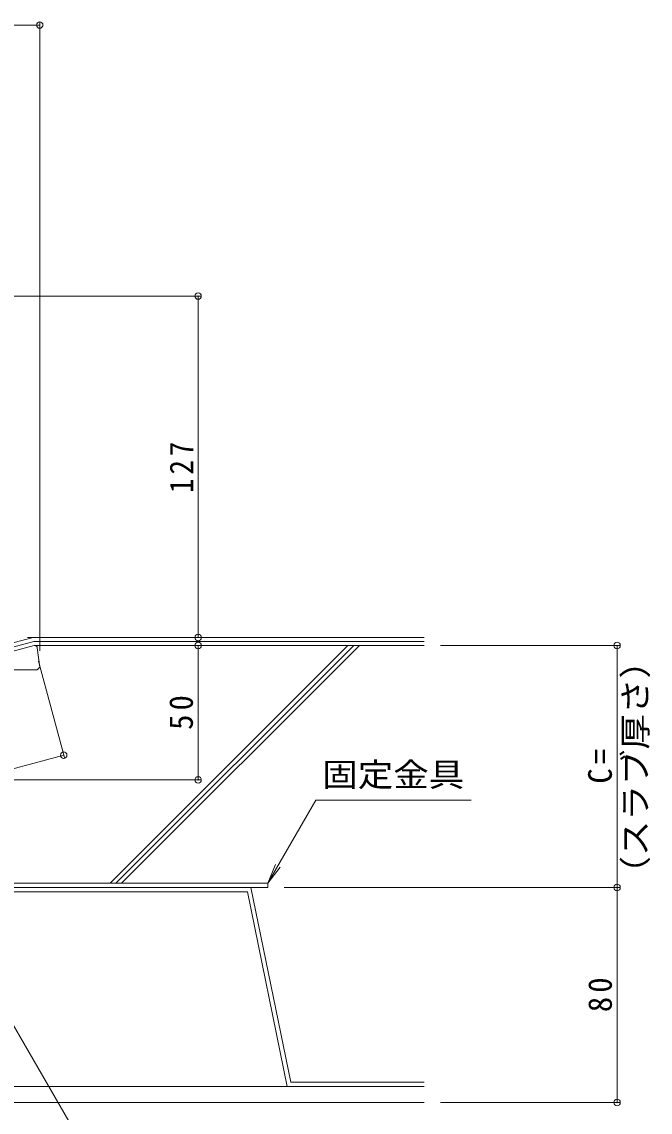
# Model space of a CAD drawing. Units: millimetres at full size, sheet at 1:3. Extents: x -594 to 839, y -582 to 573.
# Drawn here: x -141.1 to 92.5, y -311 to 94.6 of the extents above; entities that cross this region are included whole.
import ezdxf
from ezdxf.enums import TextEntityAlignment as Align

# ---------------------------------------------------------------- set-up
doc = ezdxf.new("R2010")
doc.units = ezdxf.units.MM
doc.header["$LTSCALE"] = 3
doc.header["$PDMODE"] = 32
doc.header["$PDSIZE"] = 2.4
doc.linetypes.add('DASHED1', pattern=[1.8, 1.2, -0.6])
for name, color, linetype, lineweight in [('0-0_通り芯', 3, 'Continuous', 9), ('0-4_その他', 7, 'Continuous', 9), ('0-5_寸法', 7, 'Continuous', 9), ('0-9_051', 2, 'DASHED1', 9), ('0-B_062', 1, 'Continuous', 5), ('0-C_084', 5, 'Continuous', 5), ('0-E_090', 4, 'Continuous', 9), ('0-F_092', 6, 'Continuous', 9)]:
    doc.layers.add(name, color=color, linetype=linetype, lineweight=lineweight)
doc.styles.add('ＭＳ ゴシック', font='')
doc.styles.get('ＭＳ ゴシック').set_extended_font_data('MS Gothic')

msp = doc.modelspace()

# ---------------------------------------------------------------- linework, layer by layer
at = {"layer": '0-0_通り芯'}
for p, q in [((-195.21, -153.2), (-136.4, -137.442)), ((-136.4, -137.442), (-136.283, -137.442)), ((-135.291, -138.318), (-134.4, -145.442)), ((-134.4, -145.442), (-135.4, -146.442)), ((-147.4, -146.442), (-135.4, -146.442))]:
    msp.add_line(p, q, dxfattribs=at)
msp.add_arc((-136.283, -138.442), 1, 7.12529, 90, dxfattribs=at)
at = {"layer": '0-4_その他'}
for p, q in [((-364.4, 93.368), (-134.4, 93.368)), ((-134.4, 94.268), (-134.4, -139.442)), ((-74.625, -7.442), (-243.56, -7.442)), ((-75.525, -7.442), (-75.525, -134.442)), ((-74.625, -134.442), (-138.9, -134.442)), ((-75.525, -137.442), (-75.525, -187.442)), ((81.124, -137.442), (14.567, -137.442)), ((80.224, -137.442), (80.224, -227.442)), ((-125.243, -179.081), (-134.847, -143.238)), ((-125.476, -178.212), (-184.285, -193.97)), ((-74.625, -187.442), (-186.56, -187.442)), ((81.124, -227.442), (-43.56, -227.442)), ((80.224, -227.442), (80.224, -307.442)), ((81.124, -307.442), (14.567, -307.442))]:
    msp.add_line(p, q, dxfattribs=at)
for p in [(-134.4, 93.368), (-75.525, -7.442), (-75.525, -134.442), (-75.525, -137.442), (80.224, -137.442), (-125.476, -178.212), (-75.525, -187.442), (80.224, -227.442), (80.224, -307.442)]:
    msp.add_point(p, dxfattribs=at)
at = {"layer": '0-5_寸法'}
for p, q in [((-95.176, -363.609), (-192.57, -194.918)), ((-31.708, -194.923), (25.99, -194.923)), ((-49.56, -225.842), (-44.994, -219.892))]:
    msp.add_line(p, q, dxfattribs=at)
msp.add_lwpolyline([(-31.708, -194.923), (-49.56, -225.842), (-46.689, -218.913)], dxfattribs=at)
at = {"layer": '0-9_051', "linetype": 'Continuous'}
for p, q in [((-191.718, -225.842), (-49.56, -225.842)), ((-49.56, -225.842), (-49.56, -227.442)), ((-190.118, -227.442), (-49.56, -227.442))]:
    msp.add_line(p, q, dxfattribs=at)
at = {"layer": '0-B_062'}
for p, q in [((-152.097, -227.442), (-55.897, -227.442)), ((-150.792, -229.042), (-57.203, -229.042)), ((-57.203, -229.042), (-42.367, -301.442)), ((-55.897, -227.442), (-41.061, -299.842)), ((8.567, -299.842), (-41.061, -299.842)), ((8.567, -301.442), (-42.367, -301.442))]:
    msp.add_line(p, q, dxfattribs=at)
at = {"layer": '0-C_084'}
for p, q in [((-185.56, -301.442), (8.567, -301.442)), ((-185.56, -307.442), (8.567, -307.442))]:
    msp.add_line(p, q, dxfattribs=at)
at = {"layer": '0-E_090'}
for p, q in [((-195.598, -151.751), (-136.598, -135.942)), ((-146.3, -136.989), (-136.795, -134.442)), ((8.567, -134.442), (-136.795, -134.442)), ((8.567, -135.942), (-136.598, -135.942))]:
    msp.add_line(p, q, dxfattribs=at)
at = {"layer": '0-F_092'}
for p, q in [((-136.4, -137.442), (8.567, -137.442)), ((-19.8, -137.442), (-108.2, -225.842)), ((-17.678, -137.442), (-106.078, -225.842)), ((-15.557, -137.442), (-103.957, -225.842))]:
    msp.add_line(p, q, dxfattribs=at)

# ---------------------------------------------------------------- texts
at = {"layer": '0-4_その他', "color": 2, "style": 'ＭＳ ゴシック', "width": 1.1}
msp.add_text('（スラブ厚さ）', height=8.798, rotation=90, dxfattribs=at).set_placement((94.024, -228.942), align=Align.BOTTOM_LEFT)
at = {"layer": '0-4_その他', "color": 2, "char_height": 8.798, "attachment_point": 7, "rotation": 90, "style": 'ＭＳ ゴシック'}
for s, insert in [('\\T1.27;\\W0.9;127', (-77.325, -80.692)), ('\\T1.27;\\W0.95;50', (-77.325, -168.817)), ('\\T1.27;\\W0.95;C=', (78.424, -188.817)), ('\\T1.27;\\W0.95;80', (78.424, -273.817))]:
    msp.add_mtext(s, dxfattribs=dict(at, insert=insert))
at = {"layer": '0-5_寸法', "color": 2, "style": 'ＭＳ ゴシック', "width": 1.1}
msp.add_text('固定金具', height=8.798, dxfattribs=at).set_placement((-29.365, -192.503), align=Align.BOTTOM_LEFT)

doc.saveas('drawing.dxf')
